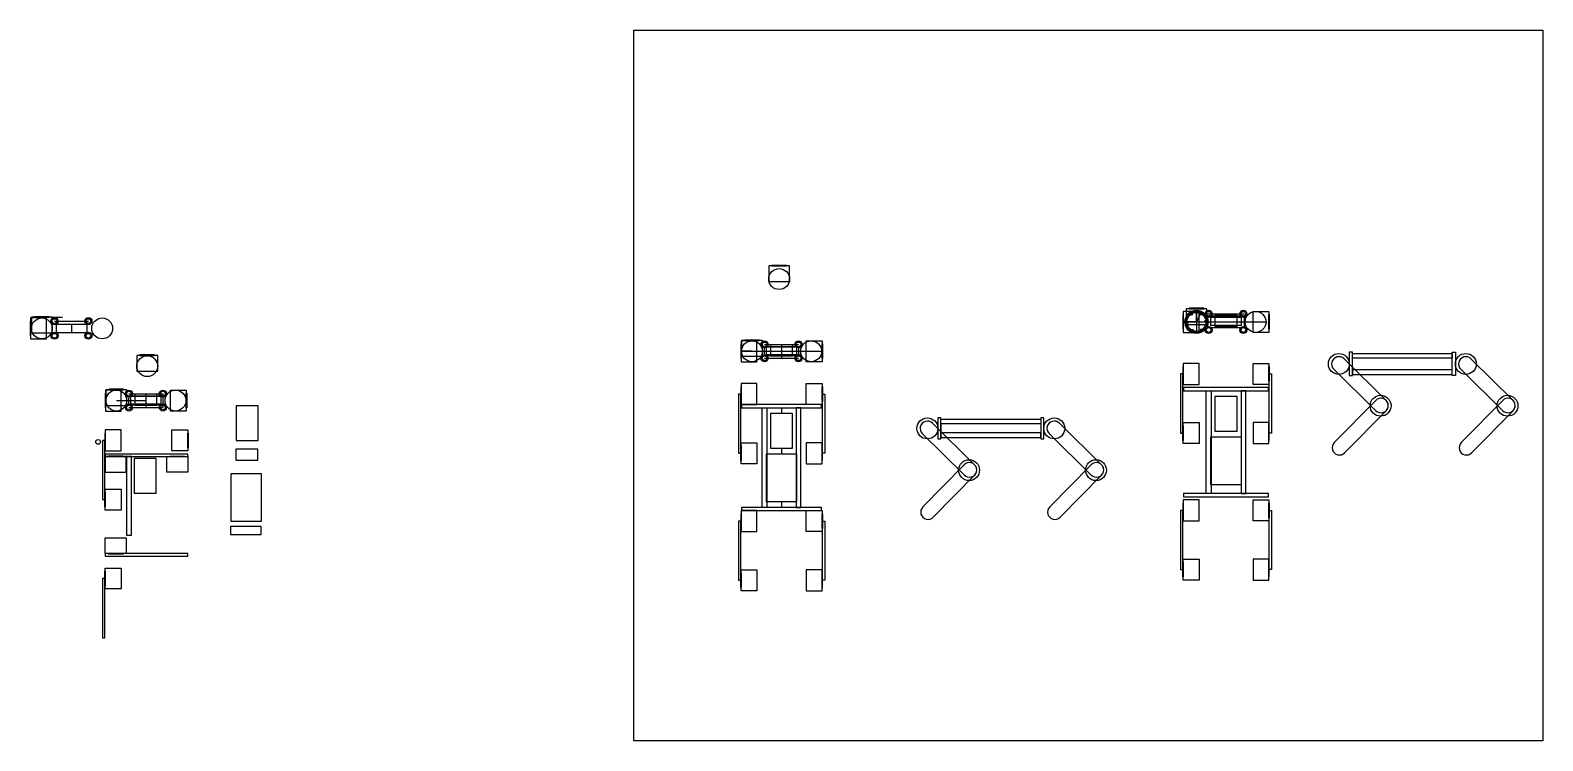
# Model space of a CAD drawing. Header units: inches. Extents: x -86 to 3751, y -547 to 1254.
import ezdxf

# ---------------------------------------------------------------- set-up
doc = ezdxf.new("R2010")
doc.units = ezdxf.units.IN
doc.header["$MEASUREMENT"] = 0
for name, color, linetype in [('Layer2', 2, 'Continuous'), ('Layer3', 3, 'Continuous'), ('Layer4', 4, 'Continuous'), ('Layer5', 6, 'Continuous')]:
    doc.layers.add(name, color=color, linetype=linetype)

# ---------------------------------------------------------------- blocks, each defined once
blk = doc.blocks.new('motor')
for points in [[(23.4, 48.7), (24.4, 48.7), (24.4, 85.7), (23.4, 85.7)], [(24.4, 40.7), (64.4, 40.7), (64.4, 93.7), (24.4, 93.7)]]:
    blk.add_lwpolyline(points, close=True)
blk = doc.blocks.new('*U36')
at = {"color": 1}
blk.add_circle((0, 0), 3, dxfattribs=at)
blk = doc.blocks.new('*U37')
at = {"color": 0, "linetype": 'ByBlock', "lineweight": -2, "transparency": 16777216}
for p, rotation in [((2871.5, 504.3), 59.99999999999999), ((2851.3, 491.3), 120), ((2852.4, 467.4), 180), ((2873.7, 456.3), 239.9999999999999), ((2893.9, 469.3), 299.9999999999999)]:
    blk.add_blockref('*U36', p, dxfattribs=dict(at, rotation=rotation))
blk.add_blockref('*U36', (2892.8, 493.3), dxfattribs=at)

msp = doc.modelspace()

# ---------------------------------------------------------------- linework, layer by layer
for p, q in [((2872.6, 515), (2872.6, 544.5)), ((2872.6, 544.5), (2872.6, 485.5)), ((-56, 525), (-56, 528)), ((-29.5, 527), (-3.9, 527)), ((-24, 517), (62, 517)), ((2872.6, 515), (2846.1, 515)), ((2846.1, 515), (3049.1, 515)), ((2872.6, 515), (2947.6, 515)), ((-82.5, 498.5), (-85.5, 498.5)), ((1745.2, 440.5), (1718.7, 440.5)), ((1718.7, 440.5), (1921.7, 440.5)), ((1745.2, 440.5), (1820.2, 440.5)), ((1777.2, 458), (1863.2, 458)), ((1777.2, 423), (1863.2, 423)), ((1820.2, 458), (1820.2, 423)), ((132.9, 315.6), (207.9, 315.6)), ((164.9, 333.1), (250.9, 333.1)), ((207.9, 333.1), (207.9, 298.1)), ((250.9, 333.1), (250.9, 298.1)), ((164.9, 298.1), (250.9, 298.1)), ((1820.2, 297.6), (1820.2, 282.6)), ((2224.6, 256.7), (2224.6, 233.7)), ((1820.2, 194.6), (1820.2, 179.6)), ((1820.2, 59.6), (1820.2, 44.6))]:
    msp.add_line(p, q)
at = {"color": 1}
for p, q in [((2872.6, 515), (2883.7, 536.3)), ((2900.6, 535.5), (2994.6, 535.5)), ((2947.6, 535.5), (2947.6, 526.5))]:
    msp.add_line(p, q, dxfattribs=at)
for points in [[(1445.2, 1254.1), (3751, 1254.1), (3751, -546.5), (1445.2, -546.5)], [(3260.3, 378.9), (3268.3, 378.9), (3268.3, 437.9), (3260.3, 437.9)], [(3521.3, 434.9), (3521.3, 422.9), (3268.3, 422.9), (3268.3, 434.9)], [(3529.3, 378.9), (3521.3, 378.9), (3521.3, 437.9), (3529.3, 437.9)], [(3521.3, 381.9), (3521.3, 393.9), (3268.3, 393.9), (3268.3, 381.9)], [(2840.1, 340.7), (3055.1, 340.7), (3055.1, 348.7), (2840.1, 348.7)], [(2897.6, 340.7), (2909.6, 340.7), (2909.6, 79.7), (2897.6, 79.7)], [(2997.6, 340.7), (2985.6, 340.7), (2985.6, 79.7), (2997.6, 79.7)], [(1718.7, 297.6), (1921.7, 297.6), (1921.7, 305.6), (1718.7, 305.6)], [(1771.2, 297.6), (1783.2, 297.6), (1783.2, 44.6), (1771.2, 44.6)], [(1869.2, 297.6), (1857.2, 297.6), (1857.2, 44.6), (1869.2, 44.6)], [(2224.6, 218.7), (2224.6, 271.7), (2216.6, 271.7), (2216.6, 218.7)], [(2477.6, 268.7), (2477.6, 256.7), (2224.6, 256.7), (2224.6, 268.7)], [(2477.6, 271.5), (2477.6, 218.5), (2485.6, 218.5), (2485.6, 271.5)], [(2477.6, 221.7), (2477.6, 233.7), (2224.6, 233.7), (2224.6, 221.7)], [(104.8, 174.1), (313.8, 174.1), (313.8, 180.1), (104.8, 180.1)], [(158.9, -25.9), (170.9, -25.9), (170.9, 174.1), (158.9, 174.1)], [(2840.1, 71.7), (3055.1, 71.7), (3055.1, 79.7), (2840.1, 79.7)], [(1718.7, 36.6), (1921.7, 36.6), (1921.7, 44.6), (1718.7, 44.6)], [(104.8, -78.4), (313.8, -78.4), (313.8, -72.4), (104.8, -72.4)]]:
    msp.add_lwpolyline(points, close=True)
for centre, radius in [((1814.1, 623.6), 26.5), ((2872.6, 515), 29.5), ((2872.6, 515), 26.5), ((2872.6, 515), 26.5), ((2903.6, 535.5), 9), ((2903.6, 535.5), 6), ((2991.6, 535.5), 9), ((2991.6, 535.5), 6), ((3022.6, 515), 26.5), ((-56, 498.5), 26.5), ((-24, 517), 9), ((-24, 517), 6), ((62, 517), 9), ((62, 517), 6), ((97, 498.5), 26.5), ((2903.6, 494.5), 9), ((2903.6, 494.5), 6), ((2991.6, 494.5), 9), ((2991.6, 494.5), 6), ((-24, 480), 9), ((-24, 480), 6), ((62, 480), 9), ((62, 480), 6), ((1745.2, 440.5), 26.5), ((1745.2, 440.5), 26.5), ((1777.2, 458), 9), ((1777.2, 458), 6), ((1863.2, 458), 9), ((1863.2, 458), 6), ((1895.2, 440.5), 26.5), ((211.2, 402.7), 26.5), ((1777.2, 423), 9), ((1777.2, 423), 6), ((1863.2, 423), 9), ((1863.2, 423), 6), ((3233.8, 408.4), 26.5), ((3555.8, 408.4), 26.5), ((132.9, 315.6), 26.5), ((132.9, 315.6), 26.5), ((164.9, 333.1), 9), ((164.9, 298.1), 9), ((164.9, 333.1), 6), ((250.9, 333.1), 9), ((250.9, 298.1), 9), ((250.9, 333.1), 6), ((282.9, 315.6), 26.5), ((3339.7, 302.5), 26.5), ((3661.7, 302.5), 26.5), ((164.9, 298.1), 6), ((250.9, 298.1), 6), ((2190.1, 245.1), 26.5), ((2512, 245.1), 26.5), ((86.6, 210.9), 6), ((2295.9, 139.3), 26.5), ((2617.8, 139.3), 26.5)]:
    msp.add_circle(centre, radius)
msp.add_circle((2872.6, 515), 24, dxfattribs=at)
at = {"layer": 'Layer3'}
for points in [[(3353.8, 316.2), (3246.9, 421.4, 1.007492), (3221, 395.1)], [(3675.8, 316.2), (3568.9, 421.4, 1.007492), (3543, 395.1)], [(3220.8, 395.3), (3327.6, 290, 1.007492), (3353.6, 316.4)], [(3542.8, 395.3), (3649.6, 290, 1.007492), (3675.6, 316.4)], [(3327.6, 316.1), (3222.3, 209.3, 1.007492), (3248.7, 183.3)], [(3248.5, 183.1), (3353.7, 290, 1.007492), (3327.4, 315.9)], [(3649.6, 316.1), (3544.3, 209.3, 1.007492), (3570.7, 183.3)], [(3570.5, 183.1), (3675.7, 290, 1.007492), (3649.4, 315.9)], [(2310, 152.9), (2203.2, 258.2, 1.007492), (2177.2, 231.8)], [(2177, 232), (2283.9, 126.8, 1.007492), (2309.8, 153.1)], [(2631.9, 152.9), (2525.1, 258.2, 1.007492), (2499.1, 231.8)], [(2498.9, 232), (2605.8, 126.8, 1.007492), (2631.7, 153.1)], [(2204.7, 19.9), (2310, 126.7, 1.007492), (2283.6, 152.7)], [(2526.6, 19.9), (2631.9, 126.7, 1.007492), (2605.5, 152.7)], [(2283.8, 152.9), (2178.6, 46, 1.007492), (2204.9, 20.1)], [(2605.7, 152.9), (2500.5, 46, 1.007492), (2526.8, 20.1)]]:
    msp.add_lwpolyline(points, format="xyb", dxfattribs=at)
for points in [[(2832.1, 233.2), (2838.1, 233.2), (2838.1, 383.2), (2832.1, 383.2)], [(3063.1, 233.2), (3057.1, 233.2), (3057.1, 383.2), (3063.1, 383.2)], [(1710.7, 182.1), (1716.7, 182.1), (1716.7, 332.1), (1710.7, 332.1)], [(1929.7, 182.1), (1923.7, 182.1), (1923.7, 332.1), (1929.7, 332.1)], [(97.8, 64.6), (103.8, 64.6), (103.8, 214.6), (97.8, 214.6)], [(1710.7, -139.9), (1716.7, -139.9), (1716.7, 10.1), (1710.7, 10.1)], [(1929.7, -139.9), (1923.7, -139.9), (1923.7, 10.1), (1929.7, 10.1)], [(2832.1, -112.8), (2838.1, -112.8), (2838.1, 37.2), (2832.1, 37.2)], [(3063.1, -112.8), (3057.1, -112.8), (3057.1, 37.2), (3063.1, 37.2)], [(97.8, -285.4), (103.8, -285.4), (103.8, -135.4), (97.8, -135.4)]]:
    msp.add_lwpolyline(points, close=True, dxfattribs=at)
at = {"layer": 'Layer4', "color": 4}
msp.add_lwpolyline([(2900.6, 500.5), (2994.6, 500.5), (2994.6, 529.5), (2900.6, 529.5)], close=True, dxfattribs=at)
at = {"layer": 'Layer4'}
for points in [[(1777.2, 452), (1863.2, 452), (1863.2, 429), (1777.2, 429)], [(164.9, 327.1), (250.9, 327.1), (250.9, 304.1), (164.9, 304.1)]]:
    msp.add_lwpolyline(points, close=True, dxfattribs=at)
at = {"layer": 'Layer5'}
msp.add_line((19.6, 488.4), (19.6, 508.4), dxfattribs=at)
at = {"layer": 'Layer5', "color": 32, "true_color": 0xcd6928}
for points in [[(-19.4, 488.4), (58.6, 488.4), (58.6, 508.4), (-19.4, 508.4)], [(2908.6, 506.5), (2986.6, 506.5), (2986.6, 526.5), (2908.6, 526.5)], [(1781.2, 432), (1859.2, 432), (1859.2, 452), (1781.2, 452)], [(168.9, 307.1), (246.9, 307.1), (246.9, 327.1), (168.9, 327.1)], [(2908.6, 102.7), (2986.6, 102.7), (2986.6, 222.7), (2908.6, 222.7)], [(1781.2, 59.6), (1859.2, 59.6), (1859.2, 179.6), (1781.2, 179.6)], [(423, 10.2), (501, 10.2), (501, 130.2), (423, 130.2)], [(422.4, -23.9), (500.4, -23.9), (500.4, -3.9), (422.4, -3.9)]]:
    msp.add_lwpolyline(points, close=True, dxfattribs=at)
at = {"layer": 'Layer5'}
for points in [[(2919.6, 503.5), (2975.6, 503.5), (2975.6, 531.5), (2919.6, 531.5)], [(1792.2, 429), (1848.2, 429), (1848.2, 457), (1792.2, 457)], [(179.9, 304.1), (235.9, 304.1), (235.9, 332.1), (179.9, 332.1)], [(2919.6, 237.7), (2975.6, 237.7), (2975.6, 325.7), (2919.6, 325.7)], [(436.9, 214.3), (492.9, 214.3), (492.9, 302.3), (436.9, 302.3)], [(1792.2, 194.6), (1848.2, 194.6), (1848.2, 282.6), (1792.2, 282.6)], [(435.9, 164.2), (491.9, 164.2), (491.9, 192.2), (435.9, 192.2)], [(177.8, 81), (233.8, 81), (233.8, 169), (177.8, 169)]]:
    msp.add_lwpolyline(points, close=True, dxfattribs=at)

# ---------------------------------------------------------------- block references
at = {"color": 1, "rotation": 89.99999999999999}
msp.add_blockref('*U37', (3352.9, -2357.6), dxfattribs=at)
at = {"layer": 'Layer2'}
for p, rotation in [((1746.9, 681.5), 270), ((2805.4, 572.9), 270), ((-123.2, 551.4), 270), ((1678, 492.4), 270), ((144, 454.6), 270), ((65.7, 367.5), 270), ((3080.5, 300.4), 180), ((1947.2, 249.3), 180), ((64.1, 198.5), 270), ((1947.2, -72.7), 180), ((3080.5, -45.6), 180)]:
    msp.add_blockref('motor', p, dxfattribs=dict(at, rotation=rotation))
for p in [(2814.7, 447.8), (-108.9, 431.3), (1693.3, 373.3), (2814.7, 316), (1693.3, 264.9), (81, 248.3), (80.4, 147.4), (2814.7, -30), (1693.3, -57.1)]:
    msp.add_blockref('motor', p, dxfattribs=at)
at = {"layer": 'Layer2', "xscale": -1}
for p in [(3080.5, 447.8), (1947.2, 373.3), (3080.5, 316), (1947.2, 264.9), (334.8, 248.3), (338.2, 147.4), (3080.5, -30), (1947.2, -57.1)]:
    msp.add_blockref('motor', p, dxfattribs=at)
for p, rotation in [((2814.7, 300.4), 180), ((1693.3, 249.3), 180), ((354.5, 198.5), 90), ((80.4, 131.8), 180), ((64.1, -96.8), 270), ((80.4, -68.2), 180), ((1693.3, -72.7), 180), ((2814.7, -45.6), 180)]:
    msp.add_blockref('motor', p, dxfattribs=dict(at, rotation=rotation))

doc.saveas('drawing.dxf')
